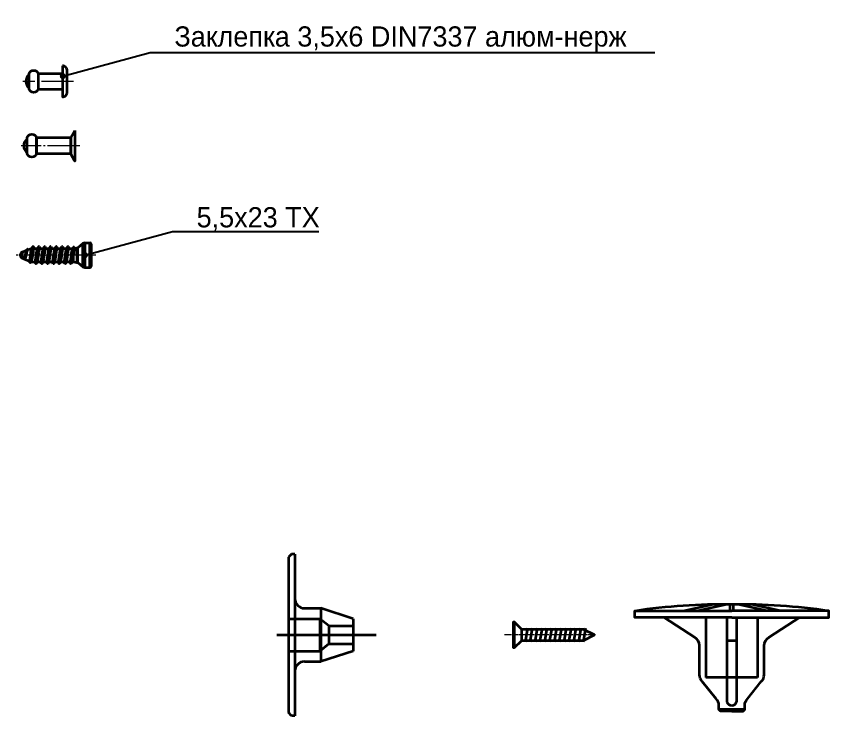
# Model space of a CAD drawing. Header units: millimetres. Extents: x -29692 to 34729, y -8412 to 43293.
# Drawn here: x -15891.8 to -15640.4, y -3688 to -3471.7 of the extents above; entities that cross this region are included whole.
import ezdxf
from ezdxf import colors
from ezdxf.entities.mleader import LeaderData, LeaderLine
from ezdxf.math import Vec2, Vec3

# ---------------------------------------------------------------- set-up
doc = ezdxf.new("R2010")
doc.units = ezdxf.units.MM
doc.linetypes.add('GOST2.303 5', pattern=[24, 20, -1.5, 1, -1.5])
doc.layers.add('_0_001_Профили', color=150, linetype='Continuous', lineweight=35)
doc.layers.add('Axis-', color=30, linetype='GOST2.303 5', lineweight=9)
doc.layers.add('Text2-', color=144, linetype='Continuous')
doc.styles.add('alt', font='OpenGostTypeA.ttf')

# ---------------------------------------------------------------- blocks, each defined once
blk = doc.blocks.new('_DotSmall')
blk.add_hatch(color=0).paths.add_polyline_path([(-0.125, 0, 1), (0.125, 0, 1)])
blk = doc.blocks.new('*U516')
for p, q in [((-7.5, 2.4), (0, 2.4)), ((-7.5, -2.4), (0, -2.4))]:
    blk.add_line(p, q)
for points in [[(-10.3, 2.4, -0.714286), (-7.5, 2.4), (-7.5, -2.4, -0.714286), (-10.3, -2.4)], [(0, 4.8), (0, -4.8, 0.414214), (1.5, -3.3), (1.5, 3.3, 0.414214)]]:
    blk.add_lwpolyline(points, format="xyb", close=True)
blk.add_arc((-8.6, 0), 2.7, 129.0733, 230.9267)
at = {"layer": 'Axis-', "ltscale": 0.5}
blk.add_line((3.5, 0), (-12.26, 0), dxfattribs=at)
blk = doc.blocks.new('Грибок1')
at = {"layer": '_0_001_Профили', "color": 110}
for p, q in [((1.5, -7.18), (-1.5, -7.18)), ((8, -18.54), (-8, -18.54)), ((4, -28.5), (-4, -28.5))]:
    blk.add_line(p, q, dxfattribs=at)
for points in [[(-15, 2), (-6.21, 4)], [(-10.81, 2), (-2.02, 4)], [(-0.5, 2), (-0.5, 4)], [(0.5, 2), (0.5, 4)], [(10.81, 2), (2.02, 4)], [(15, 2), (6.21, 4)], [(-30, 0), (-30, 2), (0, 2)], [(0, 0), (0, 0), (-30, 0), (-30, 0)], [(-8, 0), (-8, -18.54)], [(-1.5, 0), (-1.5, -26.09)], [(30, 0), (30, 2), (0, 2)], [(0, 0), (0, 0), (30, 0), (30, 0)], [(1.5, 0), (1.5, -26.09)], [(8, 0), (8, -18.54)]]:
    blk.add_lwpolyline(points, dxfattribs=at)
for points in [[(0, -29), (-3.5, -29), (-4, -28.5), (-4, -27.24, 0.198912), (-4.88, -25.12), (-9.12, -19.81, -0.198912), (-10, -17.69), (-10, -8.72, 0.276442), (-11.58, -6.08), (-20.97, 0)], [(0, -29), (3.5, -29), (4, -28.5), (4, -27.24, -0.198912), (4.88, -25.12), (9.12, -19.81, 0.198912), (10, -17.69), (10, -8.72, -0.276442), (11.58, -6.08), (20.97, 0)]]:
    blk.add_lwpolyline(points, format="xyb", dxfattribs=at)
for centre, radius, start, end in [((-3.06, -176.04), 180.06, 89.0249, 98.6032), ((3.06, -176.04), 180.06, 81.3968, 90.9751), ((0.03, -25.65), 1.59, 196.1085, 269.033), ((-0.03, -25.65), 1.59, 270.967, 343.8915)]:
    blk.add_arc(centre, radius, start, end, dxfattribs=at)
blk = doc.blocks.new('*U610')
at = {"layer": '_0_001_Профили', "color": 110}
for p, q in [((1, 25, 0), (0, 24, 0)), ((0, 24, 0), (0, -24, 0)), ((2, 25, 0), (1, 25, 0)), ((2, 25, 0), (2, 11.25, 0)), ((5, 8.25, 0), (10, 8.25, 0)), ((20, 5, 0), (10, 8.25, 0)), ((0, 5, 0), (9.7, 5, 0)), ((12.54, 2.77, 0), (20, 2.77, 0)), ((20, 5, 0), (20, -5, 0)), ((-3.55, 0, 0), (27.14, 0, 0)), ((0, -5, 0), (9.7, -5, 0)), ((20, -5, 0), (10, -8.25, 0)), ((12.54, -2.77, 0), (20, -2.77, 0)), ((5, -8.25, 0), (10, -8.25, 0)), ((2, -11.25, 0), (2, -25, 0)), ((1, -25, 0), (0, -24, 0)), ((2, -25, 0), (1, -25, 0))]:
    blk.add_line(p, q, dxfattribs=at)
at = {"layer": '_0_001_Профили', "color": 110, "ltscale": 100}
for p, q in [((12.54, 2.77, 0), (9.7, 5, 0)), ((12.54, -2.77, 0), (9.7, -5, 0))]:
    blk.add_line(p, q, dxfattribs=at)
at = {"layer": '_0_001_Профили', "color": 110, "elevation": 0}
for points in [[(2, 11.25), (2, -11.25)], [(10, 8.25), (10, -8.25)], [(9.7, 5), (9.7, -5)], [(12.54, 2.77), (12.54, -2.77)]]:
    blk.add_lwpolyline(points, dxfattribs=at)
at = {"layer": '_0_001_Профили', "color": 110}
for centre, start, end in [((5, 11.25, 0), 180, 270), ((5, -11.25, 0), 90, 180)]:
    blk.add_arc(centre, 3, start, end, dxfattribs=at)
blk = doc.blocks.new('*U609')
at = {"layer": '_0_001_Профили', "color": 110}
for p, q in [((-21.62, 2.1), (-22.38, -2.1)), ((-20.12, 2.1), (-20.88, -2.1)), ((-18.62, 2.1), (-19.38, -2.1)), ((-17.12, 2.1), (-17.88, -2.1)), ((-15.62, 2.1), (-16.38, -2.1)), ((-14.12, 2.1), (-14.88, -2.1)), ((-12.62, 2.1), (-13.38, -2.1)), ((-11.12, 2.1), (-11.88, -2.1)), ((-9.62, 2.1), (-10.38, -2.1)), ((-8.12, 2.1), (-8.88, -2.1)), ((-6.62, 2.1), (-7.38, -2.1)), ((-5.12, 2.1), (-5.88, -2.1)), ((-3.62, 2.1), (-4.38, -2.1))]:
    blk.add_line(p, q, dxfattribs=at)
for points in [[(-0.15, 4.05), (-2.5, 1.7), (-2.5, -1.7), (-0.15, -4.05), (-0.15, 4.05)], [(-2.5, 1.7), (-21.63, 1.7), (-25, 0), (-21.63, -1.7), (-2.5, -1.7)]]:
    blk.add_lwpolyline(points, dxfattribs=at)
blk.add_lwpolyline([(-0.15, 4.05), (0, 4.05), (0, -4.05), (-0.15, -4.05)], close=True, dxfattribs=at)
at = {"layer": 'Axis-', "ltscale": 0.1}
blk.add_line((-25.3, 0), (2.8, 0), dxfattribs=at)
blk = doc.blocks.new('5.5х23 TX')
at = {"linetype": 'Continuous'}
for p, q in [((-18.19, 2.42), (-18.05, 2.65)), ((-16.38, 2.42), (-16.25, 2.66)), ((-14.59, 2.42), (-14.45, 2.65)), ((-12.78, 2.42), (-12.65, 2.66)), ((-9.18, 2.42), (-9.05, 2.66)), ((-2.58, 3.57), (-4.18, 2.22)), ((-2.58, -3.57), (-2.58, 3.57)), ((-1.94, 3.8), (-1.94, -3.8)), ((-1.94, 3.8), (-0.4, 3.8)), ((-0.4, -3.8), (-0.4, 3.8)), ((0, 3.4), (0, -3.4)), ((-21.38, 0.92), (-20, 1.49)), ((-21.38, 0.92), (-21.38, -0.92)), ((-20.2, 0.23), (-20.23, 0.06)), ((-20.03, 1.45), (-19.98, 1.54)), ((-19.98, 1.54), (-19.85, 1.76)), ((-19.7, 1.77), (-19.63, 1.65)), ((-19.68, 1.63), (-18.66, 2.05)), ((-18.7, 0.7), (-18.68, 0.78)), ((-18.7, 0.65), (-18.7, 0.7)), ((-18.68, 0.78), (-18.66, 0.96)), ((-18.66, 2.05), (-18.66, 0.96)), ((-18.66, 2.05), (-18.4, 2.05)), ((-18.61, 1.36), (-18.61, 1.36)), ((-18.34, 0.97), (-18.37, 0.68)), ((-17.88, 1.27), (-17.92, 1.08)), ((-17.66, 2.18), (-17.59, 2.05)), ((-17.62, 2.05), (-16.6, 2.05)), ((-17.02, -0.01), (-16.99, 0.18)), ((-16.99, 0.18), (-16.95, 0.46)), ((-16.95, 0.46), (-16.93, 0.65)), ((-16.61, 0.3), (-16.69, -0.43)), ((-15.86, 2.18), (-15.79, 2.05)), ((-15.82, 2.05), (-14.8, 2.05)), ((-14.06, 2.18), (-13.99, 2.05)), ((-14.02, 2.05), (-13, 2.05)), ((-13.43, -0.04), (-13.4, 0.15)), ((-13.4, 0.15), (-13.37, 0.34)), ((-13.37, 0.34), (-13.34, 0.53)), ((-13.34, 0.53), (-13.32, 0.71)), ((-12.26, 2.18), (-12.19, 2.05)), ((-12.22, 2.05), (-11.2, 2.05)), ((-11.62, -0.01), (-11.58, 0.28)), ((-11.58, 0.28), (-11.55, 0.47)), ((-10.46, 2.18), (-10.39, 2.05)), ((-10.42, 2.05), (-9.4, 2.05)), ((-9.79, 0.21), (-9.76, 0.4)), ((-9.76, 0.4), (-9.74, 0.59)), ((-8.66, 2.18), (-8.59, 2.05)), ((-8.62, 2.05), (-7.6, 2.05)), ((-6.86, 2.18), (-6.79, 2.05)), ((-6.82, 2.05), (-5.72, 2.05)), ((-5.35, 2.49), (-5.21, 2.25)), ((-5.21, 2.25), (-5.13, 2.11)), ((-5.15, 2.11), (-4.48, 2.22)), ((-4.48, 2.22), (-4.48, -2.23)), ((-4.48, 2.22), (-4.18, 2.22)), ((-4.18, -2.23), (-4.18, 2.22)), ((-21.38, -0.92), (-20.77, -1.18)), ((-20.77, -1.23), (-20.81, -1.16)), ((-20.57, -1.25), (-20.58, -1.27)), ((-20.5, -1.15), (-20.57, -1.25)), ((-20.57, -1.26), (-19.18, -1.84)), ((-19.06, -2.06), (-19.2, -1.83)), ((-18.94, -2.28), (-19.06, -2.06)), ((-18.67, -2.05), (-18.66, -2.05)), ((-18.66, -2.03), (-18.66, -2.05)), ((-18.66, -2.05), (-17.47, -2.05)), ((-18.45, -0.04), (-18.48, -0.28)), ((-17.43, -2.18), (-17.5, -2.05)), ((-17.1, -0.58), (-17.07, -0.39)), ((-17.07, -0.39), (-17.05, -0.2)), ((-17.05, -0.2), (-17.02, -0.01)), ((-16.91, -2.42), (-17.04, -2.65)), ((-16.69, -2.05), (-15.67, -2.05)), ((-15.63, -2.17), (-15.7, -2.05)), ((-15.26, -0.26), (-15.23, -0.07)), ((-14.89, -2.05), (-13.87, -2.05)), ((-13.83, -2.18), (-13.9, -2.05)), ((-13.31, -2.42), (-13.44, -2.65)), ((-13.09, -2.05), (-12.07, -2.05)), ((-12.03, -2.17), (-12.1, -2.05)), ((-11.65, -0.2), (-11.62, -0.01)), ((-11.29, -2.05), (-10.27, -2.05)), ((-10.23, -2.18), (-10.3, -2.05)), ((-9.88, -0.45), (-9.83, -0.07)), ((-9.71, -2.42), (-9.84, -2.65)), ((-9.49, -2.05), (-8.47, -2.05)), ((-8.43, -2.17), (-8.5, -2.05)), ((-8.05, -0.22), (-8.02, -0.03)), ((-7.69, -2.05), (-6.67, -2.05)), ((-6.63, -2.18), (-6.7, -2.05)), ((-6.11, -2.42), (-6.24, -2.65)), ((-5.89, -2.05), (-5.47, -2.05)), ((-5.47, -2.05), (-5.47, 0)), ((-5.47, -2.05), (-4.48, -2.23)), ((-4.48, -2.23), (-4.18, -2.23)), ((-4.18, -2.23), (-2.58, -3.57)), ((-1.94, -3.8), (-0.4, -3.8))]:
    blk.add_line(p, q, dxfattribs=at)
for points in [[(-18.05, 2.65), (-18.05, 2.65), (-18.08, 2.59), (-18.1, 2.51), (-18.13, 2.4), (-18.16, 2.28), (-18.18, 2.14), (-18.21, 1.97), (-18.24, 1.79)], [(-17.94, 2.65), (-17.94, 2.66), (-17.97, 2.69), (-18, 2.7), (-18.02, 2.68), (-18.05, 2.65)], [(-17.94, 2.65), (-17.81, 2.42), (-17.73, 2.3), (-17.66, 2.18)], [(-16.25, 2.66), (-16.27, 2.61), (-16.29, 2.53), (-16.32, 2.44), (-16.35, 2.32), (-16.37, 2.19), (-16.4, 2.03), (-16.43, 1.86), (-16.45, 1.67), (-16.48, 1.47), (-16.51, 1.25), (-16.53, 1.03), (-16.56, 0.79), (-16.59, 0.55), (-16.61, 0.3)], [(-16.14, 2.66), (-16.16, 2.68), (-16.19, 2.7), (-16.21, 2.69), (-16.24, 2.66), (-16.25, 2.66)], [(-16.14, 2.66), (-16.01, 2.42), (-15.93, 2.3), (-15.86, 2.18)], [(-14.45, 2.65), (-14.46, 2.62), (-14.49, 2.56), (-14.51, 2.47), (-14.54, 2.36), (-14.57, 2.23), (-14.59, 2.08), (-14.62, 1.91), (-14.65, 1.72), (-14.67, 1.53), (-14.7, 1.32), (-14.73, 1.09), (-14.75, 0.86), (-14.78, 0.63), (-14.8, 0.38)], [(-14.34, 2.65), (-14.36, 2.67), (-14.38, 2.69), (-14.41, 2.69), (-14.44, 2.67), (-14.45, 2.65)], [(-14.34, 2.65), (-14.21, 2.42), (-14.13, 2.3), (-14.06, 2.18)], [(-12.65, 2.66), (-12.65, 2.64), (-12.68, 2.58), (-12.7, 2.5), (-12.73, 2.4), (-12.76, 2.27), (-12.78, 2.13), (-12.81, 1.97), (-12.84, 1.79), (-12.86, 1.59), (-12.89, 1.38), (-12.92, 1.16), (-12.94, 0.93), (-12.97, 0.69), (-13, 0.45), (-13.02, 0.2), (-13.08, -0.3)], [(-12.54, 2.66), (-12.57, 2.69), (-12.6, 2.7), (-12.63, 2.68), (-12.65, 2.66)], [(-12.54, 2.66), (-12.41, 2.43), (-12.33, 2.3), (-12.26, 2.18)], [(-10.85, 2.65), (-10.87, 2.61), (-10.89, 2.54), (-10.92, 2.45), (-10.95, 2.33), (-10.97, 2.19), (-11, 2.03), (-11.03, 1.86), (-11.05, 1.67), (-11.08, 1.47), (-11.11, 1.25), (-11.13, 1.02), (-11.16, 0.79), (-11.19, 0.54), (-11.21, 0.3), (-11.27, -0.21)], [(-11.06, 2.29), (-10.91, 2.55), (-10.85, 2.65)], [(-10.74, 2.65), (-10.76, 2.68), (-10.79, 2.69), (-10.81, 2.69), (-10.84, 2.66), (-10.85, 2.65)], [(-10.74, 2.65), (-10.61, 2.42), (-10.53, 2.3), (-10.46, 2.18)], [(-9.05, 2.65), (-9.06, 2.62), (-9.09, 2.55), (-9.12, 2.46), (-9.14, 2.34), (-9.17, 2.21), (-9.2, 2.06), (-9.22, 1.89), (-9.25, 1.7), (-9.28, 1.49), (-9.3, 1.28), (-9.33, 1.05), (-9.36, 0.82), (-9.38, 0.57), (-9.41, 0.33), (-9.44, 0.08), (-9.49, -0.42)], [(-8.94, 2.66), (-8.96, 2.67), (-8.98, 2.7), (-9.01, 2.7), (-9.04, 2.67), (-9.05, 2.65)], [(-8.94, 2.66), (-8.81, 2.43), (-8.73, 2.3), (-8.66, 2.18)], [(-7.25, 2.65), (-7.25, 2.64), (-7.28, 2.58), (-7.31, 2.5), (-7.33, 2.39), (-7.36, 2.26), (-7.39, 2.12), (-7.41, 1.95), (-7.44, 1.77), (-7.47, 1.58), (-7.49, 1.37), (-7.52, 1.15), (-7.55, 0.92), (-7.57, 0.68), (-7.6, 0.43), (-7.63, 0.18), (-7.65, -0.07), (-7.68, -0.32), (-7.71, -0.57), (-7.73, -0.81), (-7.76, -1.04), (-7.78, -1.26), (-7.81, -1.48), (-7.84, -1.68), (-7.86, -1.87), (-7.89, -2.04), (-7.92, -2.2), (-7.94, -2.33), (-7.97, -2.45), (-8, -2.55), (-8.02, -2.62), (-8.04, -2.65)], [(-7.46, 2.29), (-7.31, 2.55), (-7.25, 2.65)], [(-7.14, 2.65), (-7.15, 2.66), (-7.17, 2.69), (-7.2, 2.7), (-7.23, 2.68), (-7.25, 2.65)], [(-7.14, 2.65), (-7.01, 2.42), (-6.93, 2.3), (-6.86, 2.18)], [(-5.35, 2.49), (-5.38, 2.52), (-5.4, 2.54), (-5.43, 2.53), (-5.46, 2.5), (-5.46, 2.49)], [(-20.77, -1.18), (-20.74, -1.18), (-20.72, -1.17), (-20.69, -1.15), (-20.66, -1.11), (-20.64, -1.06), (-20.61, -0.99), (-20.58, -0.91), (-20.55, -0.82), (-20.53, -0.72), (-20.5, -0.61), (-20.47, -0.49), (-20.45, -0.37), (-20.42, -0.23), (-20.39, -0.1), (-20.37, 0.04), (-20.34, 0.18), (-20.29, 0.47)], [(-20.23, 0.06), (-20.25, -0.02), (-20.26, -0.1), (-20.28, -0.18), (-20.29, -0.25), (-20.31, -0.33), (-20.32, -0.4), (-20.34, -0.48), (-20.35, -0.55), (-20.37, -0.62), (-20.38, -0.69), (-20.4, -0.75), (-20.41, -0.82), (-20.43, -0.88), (-20.45, -0.93), (-20.46, -0.99), (-20.48, -1.04), (-20.49, -1.08), (-20.51, -1.12), (-20.52, -1.16), (-20.54, -1.19), (-20.55, -1.22), (-20.57, -1.25)], [(-20.09, 0.34), (-20.16, 0.04), (-20.19, -0.11), (-20.22, -0.26), (-20.25, -0.4), (-20.29, -0.53), (-20.32, -0.65), (-20.35, -0.77), (-20.38, -0.87), (-20.42, -0.96), (-20.45, -1.04), (-20.48, -1.11), (-20.5, -1.15)], [(-20.29, 0.47), (-20.26, 0.6), (-20.24, 0.73), (-20.21, 0.85), (-20.18, 0.97), (-20.16, 1.08), (-20.13, 1.18), (-20.11, 1.27), (-20.08, 1.34), (-20.05, 1.41), (-20.03, 1.45)], [(-20.14, 0.57), (-20.17, 0.4), (-20.2, 0.23)], [(-19.85, 1.76), (-19.86, 1.73), (-19.88, 1.7), (-19.89, 1.67), (-19.91, 1.62), (-19.92, 1.58), (-19.94, 1.53), (-19.95, 1.48), (-19.97, 1.42), (-19.98, 1.37), (-20, 1.3), (-20.01, 1.24), (-20.02, 1.17), (-20.04, 1.11), (-20.05, 1.04), (-20.07, 0.97), (-20.08, 0.89), (-20.1, 0.81), (-20.11, 0.73), (-20.13, 0.65), (-20.14, 0.57)], [(-19.68, 1.63), (-19.71, 1.61), (-19.74, 1.57), (-19.78, 1.52), (-19.81, 1.45), (-19.84, 1.37), (-19.87, 1.27), (-19.9, 1.16), (-19.93, 1.04), (-19.97, 0.92), (-20, 0.78), (-20.03, 0.64), (-20.06, 0.49), (-20.09, 0.34)], [(-19.7, 1.77), (-19.7, 1.78), (-19.72, 1.8), (-19.73, 1.81), (-19.75, 1.82), (-19.76, 1.83), (-19.78, 1.83), (-19.79, 1.82), (-19.8, 1.81), (-19.82, 1.8), (-19.83, 1.78), (-19.85, 1.76)], [(-19.18, -1.84), (-19.16, -1.84), (-19.14, -1.83), (-19.11, -1.8), (-19.09, -1.76), (-19.07, -1.71), (-19.05, -1.64), (-19.03, -1.56), (-19, -1.47), (-18.98, -1.36), (-18.96, -1.25), (-18.94, -1.12), (-18.92, -0.99), (-18.9, -0.85), (-18.87, -0.7), (-18.85, -0.55), (-18.83, -0.39), (-18.81, -0.22), (-18.79, -0.06), (-18.77, 0.11), (-18.75, 0.28), (-18.73, 0.45), (-18.7, 0.65)], [(-18.66, 0.96), (-18.66, 1.03), (-18.65, 1.11), (-18.64, 1.17), (-18.63, 1.24), (-18.62, 1.3), (-18.61, 1.36)], [(-18.02, 0.62), (-18.06, 0.42), (-18.09, 0.23), (-18.13, 0.04), (-18.16, -0.14), (-18.2, -0.32), (-18.23, -0.49), (-18.26, -0.66), (-18.29, -0.82), (-18.32, -0.97), (-18.35, -1.12), (-18.38, -1.25), (-18.42, -1.38), (-18.45, -1.5), (-18.48, -1.6), (-18.51, -1.7), (-18.54, -1.79), (-18.57, -1.86), (-18.6, -1.93), (-18.62, -1.95)], [(-18.49, 1.87), (-18.51, 1.8), (-18.53, 1.73), (-18.55, 1.65), (-18.57, 1.56), (-18.59, 1.46), (-18.61, 1.36)], [(-18.49, 1.87), (-18.47, 1.92), (-18.45, 1.97), (-18.44, 1.99)], [(-18.37, 0.68), (-18.41, 0.32), (-18.45, -0.04)], [(-18.44, 1.99), (-18.33, 2.17), (-18.26, 2.29), (-18.19, 2.42)], [(-18.24, 1.79), (-18.26, 1.64), (-18.28, 1.49), (-18.3, 1.32), (-18.32, 1.15), (-18.34, 0.97)], [(-17.92, 1.08), (-17.94, 0.98), (-17.97, 0.86), (-17.99, 0.74), (-18.02, 0.62)], [(-17.88, 1.27), (-17.88, 1.28), (-17.87, 1.3), (-17.86, 1.36)], [(-17.86, 1.36), (-17.84, 1.48), (-17.81, 1.6), (-17.79, 1.7), (-17.76, 1.79), (-17.74, 1.87), (-17.72, 1.93), (-17.69, 1.98), (-17.67, 2.02), (-17.65, 2.04), (-17.62, 2.05)], [(-16.93, 0.65), (-16.91, 0.74), (-16.9, 0.83), (-16.89, 0.91), (-16.87, 1), (-16.86, 1.08), (-16.85, 1.16), (-16.83, 1.24), (-16.82, 1.31), (-16.81, 1.38)], [(-16.81, 1.38), (-16.79, 1.45), (-16.78, 1.52), (-16.77, 1.58), (-16.75, 1.64), (-16.74, 1.69), (-16.73, 1.74), (-16.71, 1.79), (-16.7, 1.84), (-16.69, 1.88), (-16.67, 1.91), (-16.66, 1.94), (-16.65, 1.97), (-16.64, 1.99)], [(-16.65, -1.99), (-16.64, -1.96), (-16.61, -1.89), (-16.58, -1.81), (-16.55, -1.71), (-16.52, -1.59), (-16.5, -1.45), (-16.47, -1.3), (-16.44, -1.14), (-16.41, -0.97), (-16.38, -0.79), (-16.35, -0.6), (-16.33, -0.4), (-16.3, -0.2), (-16.27, 0), (-16.24, 0.2), (-16.21, 0.4), (-16.19, 0.6), (-16.16, 0.78), (-16.13, 0.97), (-16.1, 1.14), (-16.07, 1.3), (-16.04, 1.45), (-16.02, 1.58), (-15.99, 1.7), (-15.96, 1.81), (-15.93, 1.89), (-15.91, 1.96), (-15.88, 2.01), (-15.85, 2.04), (-15.82, 2.05)], [(-16.64, 1.99), (-16.53, 2.18), (-16.46, 2.3), (-16.38, 2.42)], [(-14.8, 0.38), (-14.86, -0.11), (-14.88, -0.37), (-14.91, -0.61), (-14.94, -0.85), (-14.96, -1.08), (-14.99, -1.3), (-15.02, -1.51), (-15.04, -1.71), (-15.07, -1.89), (-15.09, -2.06), (-15.12, -2.22), (-15.15, -2.35), (-15.17, -2.47), (-15.2, -2.56), (-15.23, -2.63), (-15.24, -2.65)], [(-15.23, -0.07), (-15.19, 0.21), (-15.16, 0.4)], [(-15.16, 0.4), (-15.15, 0.5), (-15.14, 0.59), (-15.12, 0.68)], [(-15.12, 0.68), (-15.11, 0.77), (-15.1, 0.86), (-15.08, 0.94), (-15.07, 1.03), (-15.06, 1.11), (-15.04, 1.19), (-15.03, 1.26), (-15.01, 1.34), (-15, 1.41), (-14.99, 1.48), (-14.97, 1.54), (-14.96, 1.6), (-14.95, 1.66), (-14.94, 1.72), (-14.92, 1.77), (-14.91, 1.81), (-14.9, 1.86), (-14.88, 1.89)], [(-14.88, 1.89), (-14.87, 1.93), (-14.85, 1.96), (-14.84, 1.99)], [(-14.84, 1.99), (-14.73, 2.17), (-14.66, 2.29), (-14.59, 2.42)], [(-14.53, -0.4), (-14.47, 0), (-14.44, 0.2), (-14.41, 0.4), (-14.39, 0.6), (-14.36, 0.79), (-14.33, 0.97), (-14.3, 1.14), (-14.27, 1.3), (-14.25, 1.45), (-14.22, 1.58), (-14.19, 1.7), (-14.16, 1.81), (-14.13, 1.89), (-14.1, 1.96), (-14.08, 2.01), (-14.05, 2.04), (-14.02, 2.05)], [(-13.32, 0.71), (-13.3, 0.8), (-13.29, 0.89), (-13.28, 0.97), (-13.26, 1.06), (-13.25, 1.14), (-13.24, 1.22), (-13.22, 1.29), (-13.21, 1.36), (-13.2, 1.43)], [(-13.2, 1.43), (-13.19, 1.5), (-13.17, 1.56), (-13.16, 1.61), (-13.15, 1.67), (-13.13, 1.72), (-13.12, 1.77), (-13.11, 1.81), (-13.1, 1.85), (-13.08, 1.89), (-13.07, 1.92), (-13.06, 1.95), (-13.04, 1.98), (-13.04, 1.99)], [(-13.05, -1.99), (-13.04, -1.96), (-13.01, -1.89), (-12.98, -1.81), (-12.95, -1.71), (-12.92, -1.59), (-12.9, -1.45), (-12.87, -1.3), (-12.84, -1.14), (-12.81, -0.97), (-12.78, -0.79), (-12.76, -0.6), (-12.73, -0.4), (-12.7, -0.2), (-12.67, 0), (-12.64, 0.2), (-12.61, 0.4), (-12.59, 0.59), (-12.56, 0.78), (-12.53, 0.96), (-12.5, 1.14), (-12.47, 1.3), (-12.44, 1.45), (-12.42, 1.58), (-12.39, 1.7), (-12.36, 1.81), (-12.33, 1.89), (-12.31, 1.96), (-12.28, 2.01), (-12.25, 2.04), (-12.22, 2.05)], [(-13.04, 1.99), (-12.93, 2.18), (-12.86, 2.3), (-12.78, 2.42)], [(-11.55, 0.47), (-11.54, 0.56), (-11.53, 0.65), (-11.51, 0.74)], [(-11.51, 0.74), (-11.5, 0.83), (-11.49, 0.92), (-11.47, 1), (-11.46, 1.08), (-11.45, 1.16), (-11.43, 1.24), (-11.42, 1.32), (-11.41, 1.39), (-11.39, 1.46), (-11.38, 1.52), (-11.37, 1.59), (-11.35, 1.64), (-11.34, 1.7), (-11.33, 1.75), (-11.31, 1.8), (-11.3, 1.84), (-11.29, 1.88), (-11.27, 1.92)], [(-11.27, 1.92), (-11.26, 1.96), (-11.24, 1.99)], [(-11.24, 1.99), (-11.13, 2.17), (-11.06, 2.29)], [(-10.93, -0.4), (-10.87, 0), (-10.84, 0.2), (-10.81, 0.4), (-10.79, 0.6), (-10.76, 0.79), (-10.73, 0.97), (-10.7, 1.14), (-10.67, 1.3), (-10.65, 1.45), (-10.62, 1.58), (-10.59, 1.7), (-10.56, 1.81), (-10.53, 1.89), (-10.5, 1.96), (-10.48, 2.01), (-10.45, 2.04), (-10.42, 2.05)], [(-9.83, -0.07), (-9.82, 0.02), (-9.79, 0.21)], [(-9.74, 0.59), (-9.72, 0.68), (-9.71, 0.77), (-9.69, 0.86), (-9.68, 0.95), (-9.67, 1.03), (-9.65, 1.11), (-9.64, 1.19), (-9.63, 1.27), (-9.62, 1.34), (-9.6, 1.41), (-9.59, 1.48)], [(-9.59, 1.48), (-9.57, 1.55), (-9.56, 1.61), (-9.55, 1.67), (-9.53, 1.72), (-9.52, 1.77), (-9.51, 1.82), (-9.49, 1.86), (-9.48, 1.9), (-9.46, 1.94), (-9.45, 1.97), (-9.44, 1.99)], [(-9.45, -1.99), (-9.44, -1.96), (-9.41, -1.89), (-9.38, -1.81), (-9.35, -1.7), (-9.32, -1.59), (-9.29, -1.45), (-9.27, -1.3), (-9.24, -1.14), (-9.21, -0.97), (-9.18, -0.78), (-9.15, -0.59), (-9.13, -0.4), (-9.1, -0.2), (-9.07, 0), (-9.01, 0.4)], [(-9.44, 1.99), (-9.33, 2.18), (-9.26, 2.3), (-9.18, 2.42)], [(-9.01, 0.4), (-8.99, 0.59), (-8.96, 0.78), (-8.93, 0.96), (-8.9, 1.14), (-8.87, 1.3), (-8.85, 1.45), (-8.82, 1.58), (-8.79, 1.7), (-8.76, 1.81), (-8.73, 1.89), (-8.71, 1.96), (-8.68, 2.01), (-8.65, 2.04), (-8.62, 2.05)], [(-8.02, -0.03), (-8, 0.16), (-7.96, 0.44)], [(-7.96, 0.44), (-7.94, 0.53), (-7.93, 0.63), (-7.92, 0.72), (-7.9, 0.81)], [(-7.9, 0.81), (-7.89, 0.89), (-7.88, 0.98), (-7.86, 1.06), (-7.85, 1.14), (-7.84, 1.22), (-7.82, 1.29), (-7.81, 1.37), (-7.8, 1.44), (-7.78, 1.5), (-7.77, 1.57), (-7.76, 1.63), (-7.74, 1.68), (-7.73, 1.74), (-7.72, 1.79), (-7.7, 1.83), (-7.69, 1.87), (-7.68, 1.91), (-7.66, 1.94)], [(-7.66, 1.94), (-7.65, 1.97), (-7.64, 1.99)], [(-7.64, 1.99), (-7.53, 2.18), (-7.46, 2.29)], [(-7.33, -0.4), (-7.27, 0), (-7.24, 0.2), (-7.21, 0.4), (-7.19, 0.59), (-7.16, 0.78), (-7.13, 0.97), (-7.1, 1.14), (-7.07, 1.3), (-7.05, 1.45), (-7.02, 1.58), (-6.99, 1.7), (-6.96, 1.81), (-6.93, 1.89), (-6.9, 1.96), (-6.88, 2.01), (-6.85, 2.04), (-6.82, 2.05)], [(-5.82, 0.24), (-5.87, -0.24), (-5.9, -0.49), (-5.92, -0.73), (-5.95, -0.97), (-5.98, -1.2), (-6, -1.42), (-6.03, -1.62), (-6.06, -1.82), (-6.08, -1.99), (-6.11, -2.15), (-6.13, -2.29), (-6.16, -2.41), (-6.19, -2.51), (-6.21, -2.59), (-6.24, -2.65)], [(-6.22, 0), (-6.19, 0.2), (-6.15, 0.4), (-6.12, 0.59), (-6.08, 0.78), (-6.05, 0.96), (-6.02, 1.13), (-5.98, 1.3), (-5.95, 1.45), (-5.91, 1.58), (-5.88, 1.7), (-5.85, 1.81), (-5.81, 1.89), (-5.78, 1.96), (-5.77, 1.97)], [(-5.46, 2.49), (-5.48, 2.45), (-5.51, 2.38), (-5.53, 2.28), (-5.56, 2.17), (-5.59, 2.04), (-5.61, 1.9), (-5.64, 1.73), (-5.66, 1.55), (-5.69, 1.36), (-5.72, 1.15), (-5.74, 0.94), (-5.77, 0.71), (-5.79, 0.48), (-5.82, 0.24)], [(-5.77, 1.97), (-5.67, 2.14), (-5.6, 2.26), (-5.52, 2.39), (-5.46, 2.49)], [(-5.15, 2.11), (-5.17, 2.09), (-5.19, 2.06), (-5.21, 2), (-5.23, 1.93), (-5.25, 1.84), (-5.27, 1.73), (-5.29, 1.6), (-5.31, 1.46), (-5.33, 1.31), (-5.35, 1.14), (-5.37, 0.97), (-5.39, 0.78), (-5.41, 0.59), (-5.43, 0.4), (-5.45, 0.2), (-5.47, 0)], [(-20.58, -1.27), (-20.6, -1.29), (-20.61, -1.3), (-20.63, -1.31), (-20.65, -1.32), (-20.66, -1.32), (-20.68, -1.32), (-20.69, -1.31), (-20.71, -1.3), (-20.72, -1.29), (-20.74, -1.27), (-20.76, -1.25), (-20.77, -1.23)], [(-18.82, -2.29), (-18.83, -2.3), (-18.84, -2.32), (-18.85, -2.33), (-18.87, -2.34), (-18.88, -2.34), (-18.89, -2.33), (-18.91, -2.32), (-18.92, -2.31), (-18.93, -2.29), (-18.94, -2.28)], [(-18.48, -0.28), (-18.49, -0.4), (-18.5, -0.52), (-18.52, -0.64), (-18.53, -0.75), (-18.54, -0.86), (-18.56, -0.97), (-18.57, -1.07), (-18.58, -1.17), (-18.6, -1.26), (-18.61, -1.36), (-18.62, -1.45), (-18.64, -1.53), (-18.65, -1.62), (-18.66, -1.7), (-18.68, -1.77), (-18.69, -1.85), (-18.7, -1.91), (-18.72, -1.98), (-18.73, -2.04), (-18.74, -2.09), (-18.76, -2.14), (-18.77, -2.18), (-18.79, -2.22), (-18.8, -2.25), (-18.81, -2.28), (-18.82, -2.29)], [(-18.62, -1.95), (-18.69, -2.08), (-18.76, -2.2), (-18.82, -2.29)], [(-17.47, -2.05), (-17.46, -2.05), (-17.44, -2.04), (-17.43, -2.03), (-17.42, -2.02), (-17.4, -2), (-17.39, -1.97), (-17.38, -1.95), (-17.37, -1.92), (-17.35, -1.88), (-17.34, -1.84), (-17.33, -1.8), (-17.31, -1.76), (-17.3, -1.71), (-17.29, -1.65)], [(-17.15, -2.65), (-17.28, -2.42), (-17.36, -2.3), (-17.43, -2.18)], [(-17.29, -1.65), (-17.28, -1.59), (-17.26, -1.53), (-17.25, -1.47), (-17.23, -1.4), (-17.22, -1.33), (-17.21, -1.25), (-17.19, -1.18), (-17.18, -1.1), (-17.17, -1.02), (-17.15, -0.93), (-17.14, -0.84), (-17.13, -0.76), (-17.11, -0.67), (-17.1, -0.58)], [(-16.69, -0.43), (-16.72, -0.67), (-16.74, -0.91), (-16.77, -1.14), (-16.8, -1.36), (-16.82, -1.57), (-16.85, -1.77), (-16.88, -1.95), (-16.9, -2.12), (-16.93, -2.26), (-16.96, -2.39), (-16.98, -2.49), (-17.01, -2.58), (-17.04, -2.64), (-17.04, -2.65)], [(-16.65, -1.99), (-16.76, -2.18), (-16.83, -2.3), (-16.91, -2.42)], [(-15.67, -2.05), (-15.66, -2.05), (-15.65, -2.04), (-15.64, -2.04), (-15.63, -2.03), (-15.62, -2.01), (-15.6, -2)], [(-15.35, -2.65), (-15.48, -2.42), (-15.56, -2.29), (-15.63, -2.17)], [(-15.6, -2), (-15.59, -1.97), (-15.58, -1.94), (-15.56, -1.91), (-15.55, -1.88), (-15.54, -1.83), (-15.52, -1.79), (-15.51, -1.74), (-15.5, -1.69), (-15.48, -1.63), (-15.47, -1.57), (-15.46, -1.51), (-15.44, -1.44), (-15.43, -1.37), (-15.42, -1.3), (-15.4, -1.23), (-15.39, -1.15), (-15.38, -1.07), (-15.36, -0.99)], [(-15.36, -0.99), (-15.35, -0.9), (-15.34, -0.81), (-15.32, -0.73), (-15.31, -0.64), (-15.3, -0.54), (-15.28, -0.45), (-15.27, -0.36), (-15.26, -0.26)], [(-15.03, -2.3), (-15.18, -2.55), (-15.24, -2.65)], [(-14.85, -1.99), (-14.96, -2.18), (-15.03, -2.3)], [(-14.85, -1.99), (-14.84, -1.96), (-14.81, -1.89), (-14.78, -1.81), (-14.75, -1.71), (-14.72, -1.59), (-14.7, -1.45), (-14.67, -1.3), (-14.64, -1.14), (-14.61, -0.97), (-14.58, -0.78), (-14.55, -0.59), (-14.53, -0.4)], [(-13.87, -2.05), (-13.86, -2.05), (-13.84, -2.04), (-13.83, -2.03), (-13.81, -2.01), (-13.8, -1.99), (-13.79, -1.97), (-13.77, -1.94), (-13.76, -1.9), (-13.75, -1.87), (-13.73, -1.82), (-13.72, -1.78), (-13.71, -1.73), (-13.69, -1.67), (-13.68, -1.61)], [(-13.55, -2.66), (-13.68, -2.42), (-13.76, -2.3), (-13.83, -2.18)], [(-13.68, -1.61), (-13.67, -1.55), (-13.65, -1.49), (-13.64, -1.42), (-13.63, -1.35), (-13.61, -1.28), (-13.6, -1.2), (-13.58, -1.12), (-13.57, -1.04), (-13.56, -0.96), (-13.54, -0.87), (-13.53, -0.78), (-13.52, -0.69), (-13.5, -0.6), (-13.49, -0.51)], [(-13.49, -0.51), (-13.47, -0.32), (-13.45, -0.23), (-13.43, -0.04)], [(-13.08, -0.3), (-13.1, -0.55), (-13.13, -0.79), (-13.16, -1.02), (-13.18, -1.25), (-13.21, -1.47), (-13.24, -1.67), (-13.26, -1.86), (-13.29, -2.04), (-13.32, -2.19), (-13.34, -2.32), (-13.37, -2.44), (-13.39, -2.53), (-13.42, -2.61), (-13.44, -2.65)], [(-13.05, -1.99), (-13.16, -2.18), (-13.23, -2.3), (-13.31, -2.42)], [(-12.07, -2.05), (-12.06, -2.05), (-12.04, -2.04), (-12.03, -2.03), (-12.02, -2.02), (-12.01, -2), (-12, -1.98)], [(-11.75, -2.65), (-11.89, -2.42), (-11.96, -2.29), (-12.03, -2.17)], [(-12, -1.98), (-11.98, -1.95), (-11.97, -1.92), (-11.95, -1.89), (-11.94, -1.85), (-11.93, -1.8), (-11.91, -1.76), (-11.9, -1.71), (-11.89, -1.65), (-11.87, -1.59), (-11.86, -1.53), (-11.85, -1.46), (-11.83, -1.4), (-11.82, -1.32), (-11.81, -1.25), (-11.79, -1.17), (-11.78, -1.09), (-11.77, -1.01), (-11.75, -0.93)], [(-11.75, -0.93), (-11.74, -0.84), (-11.73, -0.75), (-11.71, -0.66), (-11.7, -0.57), (-11.69, -0.48), (-11.67, -0.39), (-11.66, -0.29), (-11.65, -0.2)], [(-11.27, -0.21), (-11.29, -0.46), (-11.32, -0.7), (-11.35, -0.94), (-11.37, -1.17), (-11.4, -1.39), (-11.43, -1.6), (-11.45, -1.79), (-11.48, -1.97), (-11.51, -2.13), (-11.53, -2.28), (-11.56, -2.4), (-11.59, -2.51), (-11.61, -2.59), (-11.64, -2.65)], [(-11.43, -2.3), (-11.58, -2.55), (-11.64, -2.65)], [(-11.25, -1.99), (-11.36, -2.18), (-11.43, -2.3)], [(-11.25, -1.99), (-11.24, -1.96), (-11.21, -1.89), (-11.18, -1.81), (-11.15, -1.71), (-11.12, -1.59), (-11.1, -1.45), (-11.07, -1.3), (-11.04, -1.14), (-11.01, -0.97), (-10.98, -0.79), (-10.95, -0.6), (-10.93, -0.4)], [(-10.27, -2.05), (-10.26, -2.05), (-10.24, -2.04), (-10.23, -2.03), (-10.22, -2.02), (-10.21, -2), (-10.19, -1.98), (-10.18, -1.96), (-10.17, -1.93), (-10.16, -1.89), (-10.14, -1.86), (-10.13, -1.82), (-10.12, -1.78), (-10.11, -1.73), (-10.09, -1.68), (-10.08, -1.63), (-10.07, -1.57)], [(-9.95, -2.66), (-10.08, -2.42), (-10.16, -2.3), (-10.23, -2.18)], [(-10.07, -1.57), (-10.06, -1.51), (-10.04, -1.44), (-10.03, -1.37), (-10.02, -1.3), (-10, -1.22), (-9.99, -1.15), (-9.98, -1.07), (-9.96, -0.98), (-9.95, -0.9), (-9.94, -0.81), (-9.92, -0.72), (-9.91, -0.64), (-9.9, -0.54), (-9.88, -0.45)], [(-9.49, -0.42), (-9.52, -0.67), (-9.54, -0.91), (-9.57, -1.14), (-9.6, -1.37), (-9.62, -1.58), (-9.65, -1.77), (-9.68, -1.96), (-9.7, -2.12), (-9.73, -2.26), (-9.76, -2.39), (-9.78, -2.49), (-9.81, -2.58), (-9.84, -2.64), (-9.84, -2.65)], [(-9.45, -1.99), (-9.56, -2.18), (-9.63, -2.3), (-9.71, -2.42)], [(-8.47, -2.05), (-8.46, -2.05), (-8.44, -2.04), (-8.43, -2.03), (-8.41, -2.01), (-8.4, -1.99), (-8.39, -1.96)], [(-8.15, -2.65), (-8.29, -2.42), (-8.36, -2.29), (-8.43, -2.17)], [(-8.39, -1.96), (-8.37, -1.93), (-8.36, -1.9), (-8.35, -1.86), (-8.33, -1.82), (-8.32, -1.77), (-8.3, -1.72), (-8.29, -1.67), (-8.28, -1.61), (-8.26, -1.55), (-8.25, -1.48), (-8.24, -1.42), (-8.22, -1.35), (-8.21, -1.27), (-8.2, -1.2), (-8.18, -1.12), (-8.17, -1.04), (-8.16, -0.95)], [(-8.16, -0.95), (-8.13, -0.78), (-8.12, -0.69), (-8.1, -0.6), (-8.09, -0.51), (-8.08, -0.41), (-8.06, -0.32), (-8.05, -0.22)], [(-7.83, -2.3), (-7.98, -2.55), (-8.04, -2.65)], [(-7.65, -1.99), (-7.76, -2.18), (-7.83, -2.3)], [(-7.65, -1.99), (-7.64, -1.96), (-7.61, -1.9), (-7.58, -1.81), (-7.55, -1.71), (-7.52, -1.59), (-7.5, -1.45), (-7.47, -1.3), (-7.44, -1.14), (-7.41, -0.97), (-7.38, -0.79), (-7.35, -0.6), (-7.33, -0.4)], [(-6.67, -2.05), (-6.66, -2.05), (-6.64, -2.04), (-6.63, -2.03), (-6.62, -2.02), (-6.6, -2), (-6.59, -1.97), (-6.58, -1.95), (-6.56, -1.92), (-6.55, -1.88), (-6.54, -1.84), (-6.53, -1.8), (-6.51, -1.75), (-6.5, -1.7), (-6.49, -1.65), (-6.47, -1.59), (-6.46, -1.53)], [(-6.35, -2.66), (-6.48, -2.42), (-6.56, -2.3), (-6.63, -2.18)], [(-6.29, -0.47), (-6.3, -0.57), (-6.31, -0.66), (-6.33, -0.75), (-6.34, -0.84), (-6.35, -0.92), (-6.37, -1.01), (-6.38, -1.09), (-6.39, -1.17), (-6.41, -1.25), (-6.42, -1.32), (-6.43, -1.39), (-6.45, -1.46), (-6.46, -1.53)], [(-6.22, 0), (-6.25, -0.19), (-6.26, -0.29), (-6.29, -0.47)], [(-5.85, -1.99), (-5.96, -2.18), (-6.03, -2.3), (-6.11, -2.42)], [(-5.85, -1.99), (-5.84, -1.96), (-5.81, -1.89), (-5.78, -1.81), (-5.75, -1.7), (-5.72, -1.58), (-5.69, -1.45), (-5.67, -1.3), (-5.64, -1.14), (-5.61, -0.97), (-5.58, -0.78), (-5.55, -0.59), (-5.53, -0.4), (-5.5, -0.2), (-5.47, 0)], [(-17.04, -2.65), (-17.06, -2.68), (-17.09, -2.7), (-17.12, -2.69), (-17.14, -2.66), (-17.15, -2.65)], [(-15.24, -2.65), (-15.26, -2.67), (-15.28, -2.7), (-15.31, -2.69), (-15.34, -2.67), (-15.35, -2.65)], [(-13.44, -2.65), (-13.45, -2.66), (-13.47, -2.69), (-13.5, -2.7), (-13.53, -2.68), (-13.55, -2.66)], [(-11.64, -2.65), (-11.67, -2.69), (-11.7, -2.7), (-11.72, -2.68), (-11.75, -2.65)], [(-9.84, -2.65), (-9.86, -2.68), (-9.89, -2.7), (-9.92, -2.69), (-9.94, -2.66), (-9.95, -2.66)], [(-8.04, -2.65), (-8.05, -2.67), (-8.08, -2.69), (-8.11, -2.69), (-8.13, -2.67), (-8.15, -2.65)], [(-6.24, -2.65), (-6.27, -2.69), (-6.3, -2.7), (-6.32, -2.69), (-6.35, -2.66)]]:
    blk.add_lwpolyline(points, dxfattribs=at)
for centre, radius, start, end in [((-1.94, 2.8), 1, 90, 130), ((-0.4, 3.4), 0.4, 0, 90), ((-21, 0), 1, 112.5, 247.5), ((-1.94, -2.8), 1, 230, 270), ((-0.4, -3.4), 0.4, 270, 0)]:
    blk.add_arc(centre, radius, start, end, dxfattribs=at)
at = {"layer": 'Axis-', "ltscale": 0.5}
blk.add_line((1.43, 0), (-23.21, 0), dxfattribs=at)
blk = doc.blocks.new('*U518')
for points in [[(-4.75, 0), (4.75, 0), (2.5, -1.3), (-2.5, -1.3), (-4.75, 0)], [(-2.5, -1.3), (2.5, -1.3), (2.5, -11.89), (-2.5, -11.89)]]:
    blk.add_lwpolyline(points, close=True)
blk.add_lwpolyline([(-2.5, -14.81, -0.714286), (-2.5, -11.89), (2.5, -11.89, -0.714286), (2.5, -14.81)], format="xyb", close=True)
blk.add_arc((0, -13.03), 2.82, 219.0733, 320.9267)
at = {"layer": 'Axis-', "ltscale": 0.5}
blk.add_line((0, 1.5), (0, -16.65), dxfattribs=at)

msp = doc.modelspace()

# ---------------------------------------------------------------- block references
at = {"layer": '_0_001_Профили'}
msp.add_blockref('5.5х23 TX', (-15868.621, -3545.59), dxfattribs=at)
at = {"layer": '_0_001_Профили', "transparency": 33554687}
for name, p in [('*U610', (-15807.599, -3663.012, 0)), ('Грибок1', (-15670.396, -3657.625, 0))]:
    msp.add_blockref(name, p, dxfattribs=at)
at = {"layer": '_0_001_Профили', "transparency": 33554687, "rotation": 180}
msp.add_blockref('*U609', (-15737.9, -3663.012, 0), dxfattribs=at)

# ---------------------------------------------------------------- leaders
at = {"layer": 'Text2-', "lineweight": 9, "transparency": 33554687}
ml = msp.add_multileader_mtext('Standard', dxfattribs=at)
ml.set_content('Заклепка 3,5х6 DIN7337 алюм-нерж', color=256, style='alt')
ml.set_leader_properties(color=256, linetype='ByLayer', lineweight=-3)
ml.set_arrow_properties(name='DOTSMALL')
ml.build(insert=Vec2(0, 0))
ml.multileader.update_dxf_attribs({"has_dogleg": 0, "text_left_attachment_type": 6, "text_right_attachment_type": 6, "dogleg_length": 0.36, "arrow_head_size": 7.5, "scale": 2.5})
ctx = ml.context
ctx.base_point, ctx.scale, ctx.char_height, ctx.arrow_head_size, ctx.landing_gap_size, ctx.plane_origin = Vec3(-15850.375, -3482.89), 2.5, 6.25, 7.5, 7.5, Vec3(-15743.916, -3560.963)
ctx.left_attachment, ctx.right_attachment = 6, 6
notes = []
notes.append((ctx, [(1, (1, 1, 0), (-15851.275, -3482.89), (1, 0), 0.9, [(0, [(-15877.422, -3490.224)], 0, [])])]))
ctx.mtext.insert, ctx.mtext.flow_direction = Vec3(-15842.875, -3474.854), 5
ctx.mtext.has_bg_fill, ctx.mtext.bg_color, ctx.mtext.bg_scale_factor, ctx.mtext.bg_transparency, ctx.mtext.use_window_bg_color = 1, -1027028792, 1.5, 0, 1
for ctx, leaders in notes:
    for number, flags, end, landing, length, lines in leaders:
        leader = LeaderData()
        leader.index, (leader.has_last_leader_line, leader.has_dogleg_vector, leader.attachment_direction) = number, flags
        leader.last_leader_point, leader.dogleg_vector, leader.dogleg_length = Vec3(end), Vec3(landing), length
        for number, points, colour, breaks in lines:
            line = LeaderLine()
            line.index, line.vertices, line.color, line.breaks = number, Vec3.list(points), colors.encode_raw_color(colour), breaks
            leader.lines.append(line)
        ctx.leaders.append(leader)

# ---------------------------------------------------------------- next in the draw order: block references
at = {"layer": '_0_001_Профили', "transparency": 33554687}
msp.add_blockref('*U516', (-15877.559, -3491.864), dxfattribs=at)
at = {"layer": '_0_001_Профили', "rotation": 270}
msp.add_blockref('*U518', (-15873.655, -3511.758), dxfattribs=at)

# ---------------------------------------------------------------- next in the draw order: leaders
at = {"layer": 'Text2-', "lineweight": 9, "transparency": 33554687}
ml = msp.add_multileader_mtext('Standard', dxfattribs=at)
ml.set_content('5,5х23 TX', color=256, style='alt')
ml.set_leader_properties(color=256, linetype='ByLayer', lineweight=-3)
ml.set_arrow_properties(name='DOTSMALL')
ml.build(insert=Vec2(0, 0))
ml.multileader.update_dxf_attribs({"has_dogleg": 0, "text_left_attachment_type": 6, "text_right_attachment_type": 6, "dogleg_length": 0.36, "arrow_head_size": 7.5, "scale": 2.5})
ctx = ml.context
ctx.base_point, ctx.scale, ctx.char_height, ctx.arrow_head_size, ctx.landing_gap_size, ctx.plane_origin = Vec3(-15843.511, -3538.256), 2.5, 6.25, 7.5, 7.5, Vec3(-15737.051, -3616.329)
ctx.left_attachment, ctx.right_attachment = 6, 6
notes = []
notes.append((ctx, [(1, (1, 1, 0), (-15844.411, -3538.256), (1, 0), 0.9, [(0, [(-15870.557, -3545.59)], 0, [])])]))
ctx.mtext.insert, ctx.mtext.flow_direction = Vec3(-15836.011, -3530.756), 5
ctx.mtext.has_bg_fill, ctx.mtext.bg_color, ctx.mtext.bg_scale_factor, ctx.mtext.bg_transparency, ctx.mtext.use_window_bg_color = 1, -1027028792, 1.5, 0, 1
for ctx, leaders in notes:
    for number, flags, end, landing, length, lines in leaders:
        leader = LeaderData()
        leader.index, (leader.has_last_leader_line, leader.has_dogleg_vector, leader.attachment_direction) = number, flags
        leader.last_leader_point, leader.dogleg_vector, leader.dogleg_length = Vec3(end), Vec3(landing), length
        for number, points, colour, breaks in lines:
            line = LeaderLine()
            line.index, line.vertices, line.color, line.breaks = number, Vec3.list(points), colors.encode_raw_color(colour), breaks
            leader.lines.append(line)
        ctx.leaders.append(leader)

doc.saveas('drawing.dxf')
